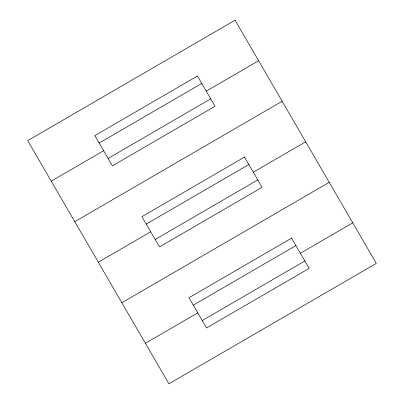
<?xml version="1.0" encoding="UTF-8"?>
<svg xmlns="http://www.w3.org/2000/svg" width="404" height="404" viewBox="0 0 404 404"><rect width="100%" height="100%" fill="white"/><g stroke="black" fill="none" stroke-linecap="round" stroke-linejoin="round"><path stroke-width="0.61" d="M99.162 143.036L201.758 83.456M51.242 181.154L103.631 150.732M206.227 91.153L258.621 60.731M108.1 158.424L210.696 98.849M74.775 221.685L282.154 101.258M146.233 224.094L248.829 164.519M98.313 262.211L150.702 231.79M253.298 172.21L305.687 141.789M155.171 239.481L257.767 179.906M121.846 302.742L329.225 182.315M193.304 305.151L295.9 245.576M145.379 343.269L197.773 312.848M300.369 253.268L352.758 222.846M202.242 320.544L304.838 260.964M235.083 20.2L27.704 140.622L168.917 383.8L376.296 263.378L235.083 20.2M197.45 76.033L94.849 135.613L112.408 165.847L215.009 106.272L197.45 76.033M244.521 157.09L141.92 216.67L159.479 246.91L262.08 187.33L244.521 157.09M291.592 238.153L188.991 297.728L206.55 327.967L309.151 268.387L291.592 238.153"/></g></svg>
